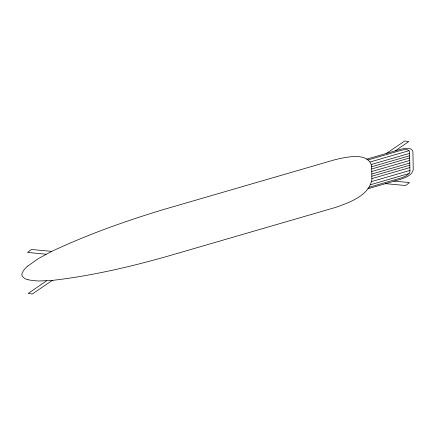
<?xml version="1.0" encoding="UTF-8"?>
<svg xmlns="http://www.w3.org/2000/svg" width="435" height="435" viewBox="0 0 435 435"><rect width="100%" height="100%" fill="white"/><g stroke="black" fill="none" stroke-linecap="round" stroke-linejoin="round"><path stroke-width="0.65" d="M27.671 266.144L38.313 258.624L51.749 251.365C88.571 234.133 127.004 220.442 165.936 208.838L334.961 159.71C345.091 157.421 368.461 151.309 371.648 166.333L371.898 179.573C368.951 195.761 349.452 202.482 335.858 207.332L166.833 256.46C129.293 267.063 91.094 275.937 52.298 280.406L38.737 280.999L32.609 280.548L27.927 279.71M370.604 184.706L409.014 173.521L406.421 175.735L402.228 177.61L369.038 187.3M46.594 280.852L28.248 293.402L32.255 294.027L52.298 280.406M395.181 150.885L408.764 141.598L404.757 140.973L386.421 153.43M366.683 159.167L400.162 149.439C404.028 148.531 411.124 146.508 412.902 151.494L413.25 169.84C411.912 175.37 405.54 177.589 400.727 179.242L367.896 188.785M367.983 159.944L399.879 150.673C402.734 150.059 406.448 148.542 408.992 150.684L370.152 161.972M371.392 164.474L409.596 153.37M371.653 166.779L409.645 155.735M371.697 168.981L409.683 157.943M371.746 171.515L409.732 160.471M371.789 174.043L409.781 163.005M371.833 176.251L409.819 165.213M371.876 178.616L409.868 167.573M371.713 181.547L409.922 170.438M385.53 183.657L405.599 185.517L409.536 182.586L394.306 181.107M51.749 251.365L31.412 249.483L27.476 252.414L46.094 254.219M409.928 170.808L409.58 152.462A14.741 6.346 -19.8 0 0 409.025 150.673M409.852 170.83A13.409 5.775 -19.8 0 1 409.09 173.516M27.818 279.792A28.873 12.43 -19.8 0 1 21.75 274.686A28.873 12.43 -19.8 0 1 27.557 266.133"/></g></svg>
